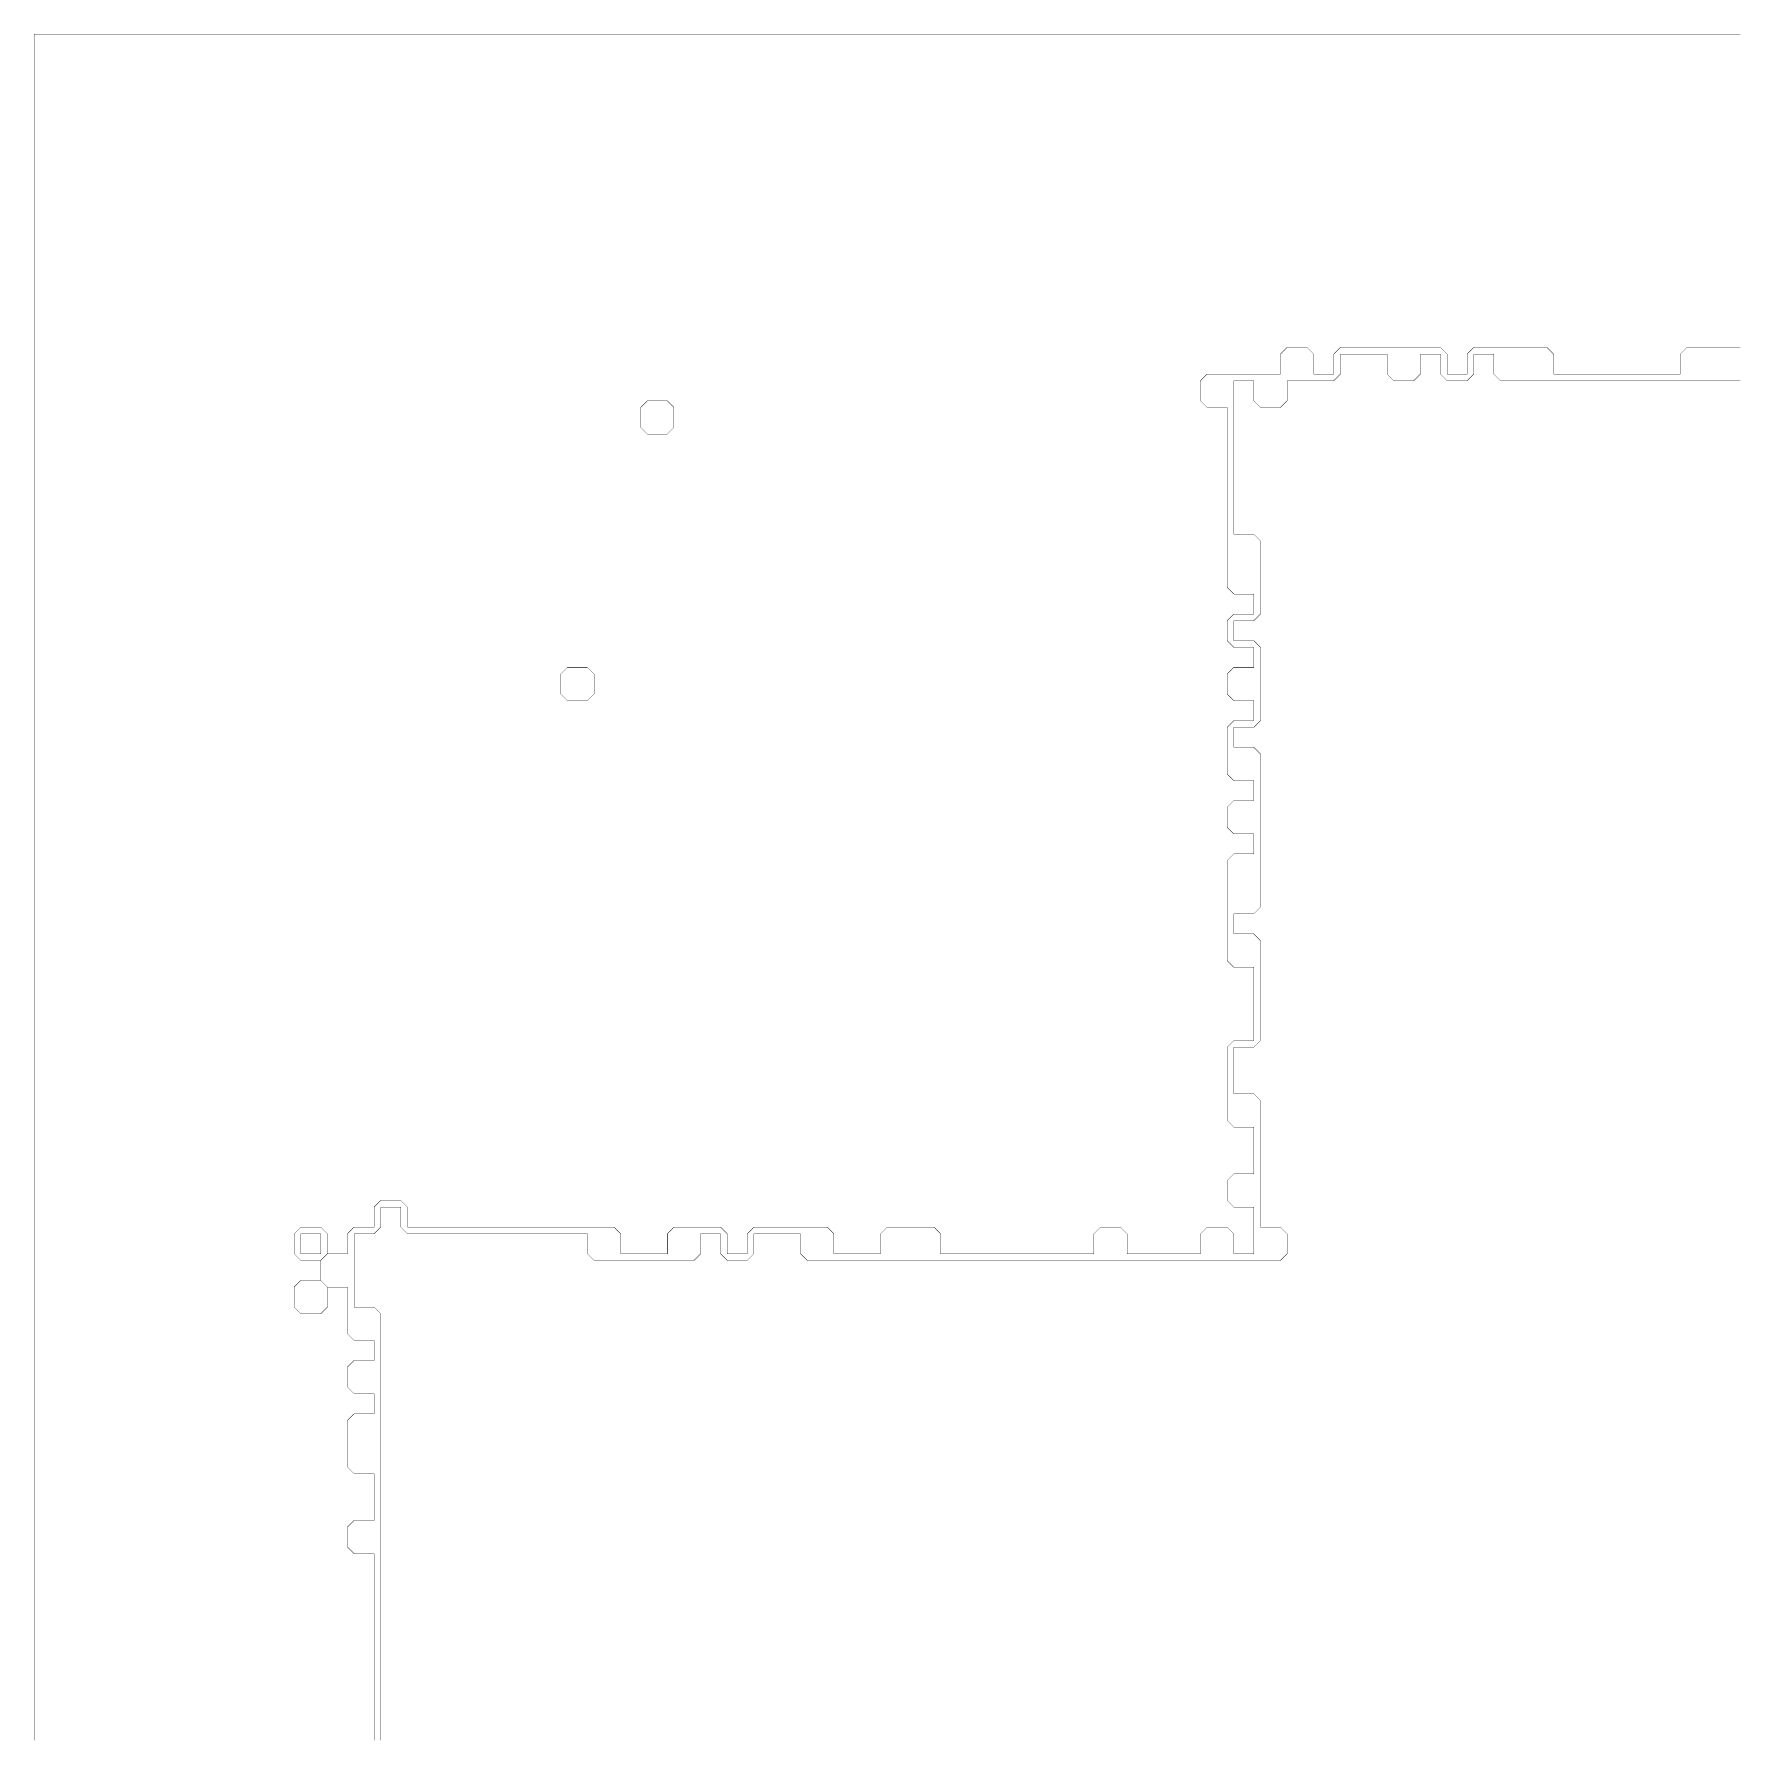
# Model space of a CAD drawing. Header units: metres. Extents: x 0 to 4990, y -4990 to 0.
# Drawn here: x 0 to 2495, y -2495 to 0 of the extents above; entities that cross this region are included whole.
import ezdxf

# ---------------------------------------------------------------- set-up
doc = ezdxf.new("R2010")
doc.units = ezdxf.units.M
doc.layers.add('conductor', color=1, linetype='Continuous')
doc.layers.add('substrate', color=5, linetype='Continuous')

msp = doc.modelspace()

# ---------------------------------------------------------------- linework, layer by layer
at = {"layer": 'conductor', "const_width": 0.5}
msp.add_lwpolyline([(2500, -507.8125), (2490.234375, -507.8125), (2480.46875, -507.8125), (2470.703125, -507.8125), (2460.9375, -507.8125), (2451.171875, -507.8125), (2441.40625, -507.8125), (2431.640625, -507.8125), (2421.875, -507.8125), (2412.109375, -507.8125), (2402.34375, -507.8125), (2392.578125, -507.8125), (2382.8125, -507.8125), (2373.046875, -507.8125), (2363.28125, -507.8125), (2353.515625, -507.8125), (2343.75, -507.8125), (2333.984375, -507.8125), (2324.21875, -507.8125), (2314.453125, -507.8125), (2304.6875, -507.8125), (2294.921875, -507.8125), (2285.15625, -507.8125), (2275.390625, -507.8125), (2265.625, -507.8125), (2255.859375, -507.8125), (2246.09375, -507.8125), (2236.328125, -507.8125), (2226.5625, -507.8125), (2216.796875, -507.8125), (2207.03125, -507.8125), (2197.265625, -507.8125), (2187.5, -507.8125), (2177.734375, -507.8125), (2167.96875, -507.8125), (2158.203125, -507.8125), (2148.4375, -507.8125), (2138.671875, -498.046875), (2138.671875, -488.28125), (2138.671875, -478.515625), (2138.671875, -468.75), (2128.90625, -468.75), (2119.140625, -468.75), (2109.375, -468.75), (2109.375, -478.515625), (2109.375, -488.28125), (2109.375, -498.046875), (2099.609375, -507.8125), (2089.84375, -507.8125), (2080.078125, -507.8125), (2070.3125, -507.8125), (2060.546875, -498.046875), (2060.546875, -488.28125), (2060.546875, -478.515625), (2060.546875, -468.75), (2050.78125, -468.75), (2041.015625, -468.75), (2031.25, -468.75), (2031.25, -478.515625), (2031.25, -488.28125), (2031.25, -498.046875), (2021.484375, -507.8125), (2011.71875, -507.8125), (2001.953125, -507.8125), (1992.1875, -507.8125), (1982.421875, -498.046875), (1982.421875, -488.28125), (1982.421875, -478.515625), (1982.421875, -468.75), (1972.65625, -468.75), (1962.890625, -468.75), (1953.125, -468.75), (1943.359375, -468.75), (1933.59375, -468.75), (1923.828125, -468.75), (1914.0625, -468.75), (1914.0625, -478.515625), (1914.0625, -488.28125), (1914.0625, -498.046875), (1904.296875, -507.8125), (1894.53125, -507.8125), (1884.765625, -507.8125), (1875, -507.8125), (1865.234375, -507.8125), (1855.46875, -507.8125), (1845.703125, -507.8125), (1835.9375, -507.8125), (1835.9375, -517.578125), (1835.9375, -527.34375), (1835.9375, -537.109375), (1826.171875, -546.875), (1816.40625, -546.875), (1806.640625, -546.875), (1796.875, -546.875), (1787.109375, -537.109375), (1787.109375, -527.34375), (1787.109375, -517.578125), (1787.109375, -507.8125), (1777.34375, -507.8125), (1767.578125, -507.8125), (1757.8125, -507.8125), (1757.8125, -517.578125), (1757.8125, -527.34375), (1757.8125, -537.109375), (1757.8125, -546.875), (1757.8125, -556.640625), (1757.8125, -566.40625), (1757.8125, -576.171875), (1757.8125, -585.9375), (1757.8125, -595.703125), (1757.8125, -605.46875), (1757.8125, -615.234375), (1757.8125, -625), (1757.8125, -634.765625), (1757.8125, -644.53125), (1757.8125, -654.296875), (1757.8125, -664.0625), (1757.8125, -673.828125), (1757.8125, -683.59375), (1757.8125, -693.359375), (1757.8125, -703.125), (1757.8125, -712.890625), (1757.8125, -722.65625), (1757.8125, -732.421875), (1767.578125, -732.421875), (1777.34375, -732.421875), (1787.109375, -732.421875), (1796.875, -742.1875), (1796.875, -751.953125), (1796.875, -761.71875), (1796.875, -771.484375), (1796.875, -781.25), (1796.875, -791.015625), (1796.875, -800.78125), (1796.875, -810.546875), (1796.875, -820.3125), (1796.875, -830.078125), (1796.875, -839.84375), (1796.875, -849.609375), (1787.109375, -859.375), (1777.34375, -859.375), (1767.578125, -859.375), (1757.8125, -859.375), (1757.8125, -869.140625), (1757.8125, -878.90625), (1757.8125, -888.671875), (1767.578125, -888.671875), (1777.34375, -888.671875), (1787.109375, -888.671875), (1796.875, -898.4375), (1796.875, -908.203125), (1796.875, -917.96875), (1796.875, -927.734375), (1796.875, -937.5), (1796.875, -947.265625), (1796.875, -957.03125), (1796.875, -966.796875), (1796.875, -976.5625), (1796.875, -986.328125), (1796.875, -996.09375), (1796.875, -1005.859375), (1787.109375, -1015.625), (1777.34375, -1015.625), (1767.578125, -1015.625), (1757.8125, -1015.625), (1757.8125, -1025.390625), (1757.8125, -1035.15625), (1757.8125, -1044.921875), (1767.578125, -1044.921875), (1777.34375, -1044.921875), (1787.109375, -1044.921875), (1796.875, -1054.6875), (1796.875, -1064.453125), (1796.875, -1074.21875), (1796.875, -1083.984375), (1796.875, -1093.75), (1796.875, -1103.515625), (1796.875, -1113.28125), (1796.875, -1123.046875), (1796.875, -1132.8125), (1796.875, -1142.578125), (1796.875, -1152.34375), (1796.875, -1162.109375), (1796.875, -1171.875), (1796.875, -1181.640625), (1796.875, -1191.40625), (1796.875, -1201.171875), (1796.875, -1210.9375), (1796.875, -1220.703125), (1796.875, -1230.46875), (1796.875, -1240.234375), (1796.875, -1250), (1796.875, -1259.765625), (1796.875, -1269.53125), (1796.875, -1279.296875), (1787.109375, -1289.0625), (1777.34375, -1289.0625), (1767.578125, -1289.0625), (1757.8125, -1289.0625), (1757.8125, -1298.828125), (1757.8125, -1308.59375), (1757.8125, -1318.359375), (1767.578125, -1318.359375), (1777.34375, -1318.359375), (1787.109375, -1318.359375), (1796.875, -1328.125), (1796.875, -1337.890625), (1796.875, -1347.65625), (1796.875, -1357.421875), (1796.875, -1367.1875), (1796.875, -1376.953125), (1796.875, -1386.71875), (1796.875, -1396.484375), (1796.875, -1406.25), (1796.875, -1416.015625), (1796.875, -1425.78125), (1796.875, -1435.546875), (1796.875, -1445.3125), (1796.875, -1455.078125), (1796.875, -1464.84375), (1796.875, -1474.609375), (1787.109375, -1484.375), (1777.34375, -1484.375), (1767.578125, -1484.375), (1757.8125, -1484.375), (1757.8125, -1494.140625), (1757.8125, -1503.90625), (1757.8125, -1513.671875), (1757.8125, -1523.4375), (1757.8125, -1533.203125), (1757.8125, -1542.96875), (1757.8125, -1552.734375), (1767.578125, -1552.734375), (1777.34375, -1552.734375), (1787.109375, -1552.734375), (1796.875, -1562.5), (1796.875, -1572.265625), (1796.875, -1582.03125), (1796.875, -1591.796875), (1796.875, -1601.5625), (1796.875, -1611.328125), (1796.875, -1621.09375), (1796.875, -1630.859375), (1796.875, -1640.625), (1796.875, -1650.390625), (1796.875, -1660.15625), (1796.875, -1669.921875), (1796.875, -1679.6875), (1796.875, -1689.453125), (1796.875, -1699.21875), (1796.875, -1708.984375), (1796.875, -1718.75), (1796.875, -1728.515625), (1796.875, -1738.28125), (1796.875, -1748.046875), (1806.640625, -1748.046875), (1816.40625, -1748.046875), (1826.171875, -1748.046875), (1835.9375, -1757.8125), (1835.9375, -1767.578125), (1835.9375, -1777.34375), (1835.9375, -1787.109375), (1826.171875, -1796.875), (1816.40625, -1796.875), (1806.640625, -1796.875), (1796.875, -1796.875), (1787.109375, -1796.875), (1777.34375, -1796.875), (1767.578125, -1796.875), (1757.8125, -1796.875), (1748.046875, -1796.875), (1738.28125, -1796.875), (1728.515625, -1796.875), (1718.75, -1796.875), (1708.984375, -1796.875), (1699.21875, -1796.875), (1689.453125, -1796.875), (1679.6875, -1796.875), (1669.921875, -1796.875), (1660.15625, -1796.875), (1650.390625, -1796.875), (1640.625, -1796.875), (1630.859375, -1796.875), (1621.09375, -1796.875), (1611.328125, -1796.875), (1601.5625, -1796.875), (1591.796875, -1796.875), (1582.03125, -1796.875), (1572.265625, -1796.875), (1562.5, -1796.875), (1552.734375, -1796.875), (1542.96875, -1796.875), (1533.203125, -1796.875), (1523.4375, -1796.875), (1513.671875, -1796.875), (1503.90625, -1796.875), (1494.140625, -1796.875), (1484.375, -1796.875), (1474.609375, -1796.875), (1464.84375, -1796.875), (1455.078125, -1796.875), (1445.3125, -1796.875), (1435.546875, -1796.875), (1425.78125, -1796.875), (1416.015625, -1796.875), (1406.25, -1796.875), (1396.484375, -1796.875), (1386.71875, -1796.875), (1376.953125, -1796.875), (1367.1875, -1796.875), (1357.421875, -1796.875), (1347.65625, -1796.875), (1337.890625, -1796.875), (1328.125, -1796.875), (1318.359375, -1796.875), (1308.59375, -1796.875), (1298.828125, -1796.875), (1289.0625, -1796.875), (1279.296875, -1796.875), (1269.53125, -1796.875), (1259.765625, -1796.875), (1250, -1796.875), (1240.234375, -1796.875), (1230.46875, -1796.875), (1220.703125, -1796.875), (1210.9375, -1796.875), (1201.171875, -1796.875), (1191.40625, -1796.875), (1181.640625, -1796.875), (1171.875, -1796.875), (1162.109375, -1796.875), (1152.34375, -1796.875), (1142.578125, -1796.875), (1132.8125, -1796.875), (1123.046875, -1787.109375), (1123.046875, -1777.34375), (1123.046875, -1767.578125), (1123.046875, -1757.8125), (1113.28125, -1757.8125), (1103.515625, -1757.8125), (1093.75, -1757.8125), (1083.984375, -1757.8125), (1074.21875, -1757.8125), (1064.453125, -1757.8125), (1054.6875, -1757.8125), (1054.6875, -1767.578125), (1054.6875, -1777.34375), (1054.6875, -1787.109375), (1044.921875, -1796.875), (1035.15625, -1796.875), (1025.390625, -1796.875), (1015.625, -1796.875), (1005.859375, -1787.109375), (1005.859375, -1777.34375), (1005.859375, -1767.578125), (1005.859375, -1757.8125), (996.09375, -1757.8125), (986.328125, -1757.8125), (976.5625, -1757.8125), (976.5625, -1767.578125), (976.5625, -1777.34375), (976.5625, -1787.109375), (966.796875, -1796.875), (957.03125, -1796.875), (947.265625, -1796.875), (937.5, -1796.875), (927.734375, -1796.875), (917.96875, -1796.875), (908.203125, -1796.875), (898.4375, -1796.875), (888.671875, -1796.875), (878.90625, -1796.875), (869.140625, -1796.875), (859.375, -1796.875), (849.609375, -1796.875), (839.84375, -1796.875), (830.078125, -1796.875), (820.3125, -1796.875), (810.546875, -1787.109375), (810.546875, -1777.34375), (810.546875, -1767.578125), (810.546875, -1757.8125), (800.78125, -1757.8125), (791.015625, -1757.8125), (781.25, -1757.8125), (771.484375, -1757.8125), (761.71875, -1757.8125), (751.953125, -1757.8125), (742.1875, -1757.8125), (732.421875, -1757.8125), (722.65625, -1757.8125), (712.890625, -1757.8125), (703.125, -1757.8125), (693.359375, -1757.8125), (683.59375, -1757.8125), (673.828125, -1757.8125), (664.0625, -1757.8125), (654.296875, -1757.8125), (644.53125, -1757.8125), (634.765625, -1757.8125), (625, -1757.8125), (615.234375, -1757.8125), (605.46875, -1757.8125), (595.703125, -1757.8125), (585.9375, -1757.8125), (576.171875, -1757.8125), (566.40625, -1757.8125), (556.640625, -1757.8125), (546.875, -1757.8125), (537.109375, -1748.046875), (537.109375, -1738.28125), (537.109375, -1728.515625), (537.109375, -1718.75), (527.34375, -1718.75), (517.578125, -1718.75), (507.8125, -1718.75), (507.8125, -1728.515625), (507.8125, -1738.28125), (507.8125, -1748.046875), (498.046875, -1757.8125), (488.28125, -1757.8125), (478.515625, -1757.8125), (468.75, -1757.8125), (468.75, -1767.578125), (468.75, -1777.34375), (468.75, -1787.109375), (468.75, -1796.875), (468.75, -1806.640625), (468.75, -1816.40625), (468.75, -1826.171875), (468.75, -1835.9375), (468.75, -1845.703125), (468.75, -1855.46875), (468.75, -1865.234375), (478.515625, -1865.234375), (488.28125, -1865.234375), (498.046875, -1865.234375), (507.8125, -1875), (507.8125, -1884.765625), (507.8125, -1894.53125), (507.8125, -1904.296875), (507.8125, -1914.0625), (507.8125, -1923.828125), (507.8125, -1933.59375), (507.8125, -1943.359375), (507.8125, -1953.125), (507.8125, -1962.890625), (507.8125, -1972.65625), (507.8125, -1982.421875), (507.8125, -1992.1875), (507.8125, -2001.953125), (507.8125, -2011.71875), (507.8125, -2021.484375), (507.8125, -2031.25), (507.8125, -2041.015625), (507.8125, -2050.78125), (507.8125, -2060.546875), (507.8125, -2070.3125), (507.8125, -2080.078125), (507.8125, -2089.84375), (507.8125, -2099.609375), (507.8125, -2109.375), (507.8125, -2119.140625), (507.8125, -2128.90625), (507.8125, -2138.671875), (507.8125, -2148.4375), (507.8125, -2158.203125), (507.8125, -2167.96875), (507.8125, -2177.734375), (507.8125, -2187.5), (507.8125, -2197.265625), (507.8125, -2207.03125), (507.8125, -2216.796875), (507.8125, -2226.5625), (507.8125, -2236.328125), (507.8125, -2246.09375), (507.8125, -2255.859375), (507.8125, -2265.625), (507.8125, -2275.390625), (507.8125, -2285.15625), (507.8125, -2294.921875), (507.8125, -2304.6875), (507.8125, -2314.453125), (507.8125, -2324.21875), (507.8125, -2333.984375), (507.8125, -2343.75), (507.8125, -2353.515625), (507.8125, -2363.28125), (507.8125, -2373.046875), (507.8125, -2382.8125), (507.8125, -2392.578125), (507.8125, -2402.34375), (507.8125, -2412.109375), (507.8125, -2421.875), (507.8125, -2431.640625), (507.8125, -2441.40625), (507.8125, -2451.171875), (507.8125, -2460.9375), (507.8125, -2470.703125), (507.8125, -2480.46875), (507.8125, -2490.234375), (507.8125, -2500)], dxfattribs=at)
msp.add_lwpolyline([(390.625, -1757.8125), (390.625, -1767.578125), (390.625, -1777.34375), (390.625, -1787.109375), (400.390625, -1787.109375), (410.15625, -1787.109375), (419.921875, -1787.109375), (419.921875, -1777.34375), (419.921875, -1767.578125), (419.921875, -1757.8125), (410.15625, -1757.8125), (400.390625, -1757.8125)], close=True, dxfattribs=at)
at = {"layer": 'substrate', "const_width": 0.5}
for points in [[(2500, 0), (2490.234375, 0), (2480.46875, 0), (2470.703125, 0), (2460.9375, 0), (2451.171875, 0), (2441.40625, 0), (2431.640625, 0), (2421.875, 0), (2412.109375, 0), (2402.34375, 0), (2392.578125, 0), (2382.8125, 0), (2373.046875, 0), (2363.28125, 0), (2353.515625, 0), (2343.75, 0), (2333.984375, 0), (2324.21875, 0), (2314.453125, 0), (2304.6875, 0), (2294.921875, 0), (2285.15625, 0), (2275.390625, 0), (2265.625, 0), (2255.859375, 0), (2246.09375, 0), (2236.328125, 0), (2226.5625, 0), (2216.796875, 0), (2207.03125, 0), (2197.265625, 0), (2187.5, 0), (2177.734375, 0), (2167.96875, 0), (2158.203125, 0), (2148.4375, 0), (2138.671875, 0), (2128.90625, 0), (2119.140625, 0), (2109.375, 0), (2099.609375, 0), (2089.84375, 0), (2080.078125, 0), (2070.3125, 0), (2060.546875, 0), (2050.78125, 0), (2041.015625, 0), (2031.25, 0), (2021.484375, 0), (2011.71875, 0), (2001.953125, 0), (1992.1875, 0), (1982.421875, 0), (1972.65625, 0), (1962.890625, 0), (1953.125, 0), (1943.359375, 0), (1933.59375, 0), (1923.828125, 0), (1914.0625, 0), (1904.296875, 0), (1894.53125, 0), (1884.765625, 0), (1875, 0), (1865.234375, 0), (1855.46875, 0), (1845.703125, 0), (1835.9375, 0), (1826.171875, 0), (1816.40625, 0), (1806.640625, 0), (1796.875, 0), (1787.109375, 0), (1777.34375, 0), (1767.578125, 0), (1757.8125, 0), (1748.046875, 0), (1738.28125, 0), (1728.515625, 0), (1718.75, 0), (1708.984375, 0), (1699.21875, 0), (1689.453125, 0), (1679.6875, 0), (1669.921875, 0), (1660.15625, 0), (1650.390625, 0), (1640.625, 0), (1630.859375, 0), (1621.09375, 0), (1611.328125, 0), (1601.5625, 0), (1591.796875, 0), (1582.03125, 0), (1572.265625, 0), (1562.5, 0), (1552.734375, 0), (1542.96875, 0), (1533.203125, 0), (1523.4375, 0), (1513.671875, 0), (1503.90625, 0), (1494.140625, 0), (1484.375, 0), (1474.609375, 0), (1464.84375, 0), (1455.078125, 0), (1445.3125, 0), (1435.546875, 0), (1425.78125, 0), (1416.015625, 0), (1406.25, 0), (1396.484375, 0), (1386.71875, 0), (1376.953125, 0), (1367.1875, 0), (1357.421875, 0), (1347.65625, 0), (1337.890625, 0), (1328.125, 0), (1318.359375, 0), (1308.59375, 0), (1298.828125, 0), (1289.0625, 0), (1279.296875, 0), (1269.53125, 0), (1259.765625, 0), (1250, 0), (1240.234375, 0), (1230.46875, 0), (1220.703125, 0), (1210.9375, 0), (1201.171875, 0), (1191.40625, 0), (1181.640625, 0), (1171.875, 0), (1162.109375, 0), (1152.34375, 0), (1142.578125, 0), (1132.8125, 0), (1123.046875, 0), (1113.28125, 0), (1103.515625, 0), (1093.75, 0), (1083.984375, 0), (1074.21875, 0), (1064.453125, 0), (1054.6875, 0), (1044.921875, 0), (1035.15625, 0), (1025.390625, 0), (1015.625, 0), (1005.859375, 0), (996.09375, 0), (986.328125, 0), (976.5625, 0), (966.796875, 0), (957.03125, 0), (947.265625, 0), (937.5, 0), (927.734375, 0), (917.96875, 0), (908.203125, 0), (898.4375, 0), (888.671875, 0), (878.90625, 0), (869.140625, 0), (859.375, 0), (849.609375, 0), (839.84375, 0), (830.078125, 0), (820.3125, 0), (810.546875, 0), (800.78125, 0), (791.015625, 0), (781.25, 0), (771.484375, 0), (761.71875, 0), (751.953125, 0), (742.1875, 0), (732.421875, 0), (722.65625, 0), (712.890625, 0), (703.125, 0), (693.359375, 0), (683.59375, 0), (673.828125, 0), (664.0625, 0), (654.296875, 0), (644.53125, 0), (634.765625, 0), (625, 0), (615.234375, 0), (605.46875, 0), (595.703125, 0), (585.9375, 0), (576.171875, 0), (566.40625, 0), (556.640625, 0), (546.875, 0), (537.109375, 0), (527.34375, 0), (517.578125, 0), (507.8125, 0), (498.046875, 0), (488.28125, 0), (478.515625, 0), (468.75, 0), (458.984375, 0), (449.21875, 0), (439.453125, 0), (429.6875, 0), (419.921875, 0), (410.15625, 0), (400.390625, 0), (390.625, 0), (380.859375, 0), (371.09375, 0), (361.328125, 0), (351.5625, 0), (341.796875, 0), (332.03125, 0), (322.265625, 0), (312.5, 0), (302.734375, 0), (292.96875, 0), (283.203125, 0), (273.4375, 0), (263.671875, 0), (253.90625, 0), (244.140625, 0), (234.375, 0), (224.609375, 0), (214.84375, 0), (205.078125, 0), (195.3125, 0), (185.546875, 0), (175.78125, 0), (166.015625, 0), (156.25, 0), (146.484375, 0), (136.71875, 0), (126.953125, 0), (117.1875, 0), (107.421875, 0), (97.65625, 0), (87.890625, 0), (78.125, 0), (68.359375, 0), (58.59375, 0), (48.828125, 0), (39.0625, 0), (29.296875, 0), (19.53125, 0), (9.765625, 0), (0, 0), (0, -9.765625), (0, -19.53125), (0, -29.296875), (0, -39.0625), (0, -48.828125), (0, -58.59375), (0, -68.359375), (0, -78.125), (0, -87.890625), (0, -97.65625), (0, -107.421875), (0, -117.1875), (0, -126.953125), (0, -136.71875), (0, -146.484375), (0, -156.25), (0, -166.015625), (0, -175.78125), (0, -185.546875), (0, -195.3125), (0, -205.078125), (0, -214.84375), (0, -224.609375), (0, -234.375), (0, -244.140625), (0, -253.90625), (0, -263.671875), (0, -273.4375), (0, -283.203125), (0, -292.96875), (0, -302.734375), (0, -312.5), (0, -322.265625), (0, -332.03125), (0, -341.796875), (0, -351.5625), (0, -361.328125), (0, -371.09375), (0, -380.859375), (0, -390.625), (0, -400.390625), (0, -410.15625), (0, -419.921875), (0, -429.6875), (0, -439.453125), (0, -449.21875), (0, -458.984375), (0, -468.75), (0, -478.515625), (0, -488.28125), (0, -498.046875), (0, -507.8125), (0, -517.578125), (0, -527.34375), (0, -537.109375), (0, -546.875), (0, -556.640625), (0, -566.40625), (0, -576.171875), (0, -585.9375), (0, -595.703125), (0, -605.46875), (0, -615.234375), (0, -625), (0, -634.765625), (0, -644.53125), (0, -654.296875), (0, -664.0625), (0, -673.828125), (0, -683.59375), (0, -693.359375), (0, -703.125), (0, -712.890625), (0, -722.65625), (0, -732.421875), (0, -742.1875), (0, -751.953125), (0, -761.71875), (0, -771.484375), (0, -781.25), (0, -791.015625), (0, -800.78125), (0, -810.546875), (0, -820.3125), (0, -830.078125), (0, -839.84375), (0, -849.609375), (0, -859.375), (0, -869.140625), (0, -878.90625), (0, -888.671875), (0, -898.4375), (0, -908.203125), (0, -917.96875), (0, -927.734375), (0, -937.5), (0, -947.265625), (0, -957.03125), (0, -966.796875), (0, -976.5625), (0, -986.328125), (0, -996.09375), (0, -1005.859375), (0, -1015.625), (0, -1025.390625), (0, -1035.15625), (0, -1044.921875), (0, -1054.6875), (0, -1064.453125), (0, -1074.21875), (0, -1083.984375), (0, -1093.75), (0, -1103.515625), (0, -1113.28125), (0, -1123.046875), (0, -1132.8125), (0, -1142.578125), (0, -1152.34375), (0, -1162.109375), (0, -1171.875), (0, -1181.640625), (0, -1191.40625), (0, -1201.171875), (0, -1210.9375), (0, -1220.703125), (0, -1230.46875), (0, -1240.234375), (0, -1250), (0, -1259.765625), (0, -1269.53125), (0, -1279.296875), (0, -1289.0625), (0, -1298.828125), (0, -1308.59375), (0, -1318.359375), (0, -1328.125), (0, -1337.890625), (0, -1347.65625), (0, -1357.421875), (0, -1367.1875), (0, -1376.953125), (0, -1386.71875), (0, -1396.484375), (0, -1406.25), (0, -1416.015625), (0, -1425.78125), (0, -1435.546875), (0, -1445.3125), (0, -1455.078125), (0, -1464.84375), (0, -1474.609375), (0, -1484.375), (0, -1494.140625), (0, -1503.90625), (0, -1513.671875), (0, -1523.4375), (0, -1533.203125), (0, -1542.96875), (0, -1552.734375), (0, -1562.5), (0, -1572.265625), (0, -1582.03125), (0, -1591.796875), (0, -1601.5625), (0, -1611.328125), (0, -1621.09375), (0, -1630.859375), (0, -1640.625), (0, -1650.390625), (0, -1660.15625), (0, -1669.921875), (0, -1679.6875), (0, -1689.453125), (0, -1699.21875), (0, -1708.984375), (0, -1718.75), (0, -1728.515625), (0, -1738.28125), (0, -1748.046875), (0, -1757.8125), (0, -1767.578125), (0, -1777.34375), (0, -1787.109375), (0, -1796.875), (0, -1806.640625), (0, -1816.40625), (0, -1826.171875), (0, -1835.9375), (0, -1845.703125), (0, -1855.46875), (0, -1865.234375), (0, -1875), (0, -1884.765625), (0, -1894.53125), (0, -1904.296875), (0, -1914.0625), (0, -1923.828125), (0, -1933.59375), (0, -1943.359375), (0, -1953.125), (0, -1962.890625), (0, -1972.65625), (0, -1982.421875), (0, -1992.1875), (0, -2001.953125), (0, -2011.71875), (0, -2021.484375), (0, -2031.25), (0, -2041.015625), (0, -2050.78125), (0, -2060.546875), (0, -2070.3125), (0, -2080.078125), (0, -2089.84375), (0, -2099.609375), (0, -2109.375), (0, -2119.140625), (0, -2128.90625), (0, -2138.671875), (0, -2148.4375), (0, -2158.203125), (0, -2167.96875), (0, -2177.734375), (0, -2187.5), (0, -2197.265625), (0, -2207.03125), (0, -2216.796875), (0, -2226.5625), (0, -2236.328125), (0, -2246.09375), (0, -2255.859375), (0, -2265.625), (0, -2275.390625), (0, -2285.15625), (0, -2294.921875), (0, -2304.6875), (0, -2314.453125), (0, -2324.21875), (0, -2333.984375), (0, -2343.75), (0, -2353.515625), (0, -2363.28125), (0, -2373.046875), (0, -2382.8125), (0, -2392.578125), (0, -2402.34375), (0, -2412.109375), (0, -2421.875), (0, -2431.640625), (0, -2441.40625), (0, -2451.171875), (0, -2460.9375), (0, -2470.703125), (0, -2480.46875), (0, -2490.234375), (0, -2500)], [(498.046875, -2500), (498.046875, -2490.234375), (498.046875, -2480.46875), (498.046875, -2470.703125), (498.046875, -2460.9375), (498.046875, -2451.171875), (498.046875, -2441.40625), (498.046875, -2431.640625), (498.046875, -2421.875), (498.046875, -2412.109375), (498.046875, -2402.34375), (498.046875, -2392.578125), (498.046875, -2382.8125), (498.046875, -2373.046875), (498.046875, -2363.28125), (498.046875, -2353.515625), (498.046875, -2343.75), (498.046875, -2333.984375), (498.046875, -2324.21875), (498.046875, -2314.453125), (498.046875, -2304.6875), (498.046875, -2294.921875), (498.046875, -2285.15625), (498.046875, -2275.390625), (498.046875, -2265.625), (498.046875, -2255.859375), (498.046875, -2246.09375), (498.046875, -2236.328125), (498.046875, -2226.5625), (488.28125, -2226.5625), (478.515625, -2226.5625), (468.75, -2226.5625), (458.984375, -2216.796875), (458.984375, -2207.03125), (458.984375, -2197.265625), (458.984375, -2187.5), (468.75, -2177.734375), (478.515625, -2177.734375), (488.28125, -2177.734375), (498.046875, -2177.734375), (498.046875, -2167.96875), (498.046875, -2158.203125), (498.046875, -2148.4375), (498.046875, -2138.671875), (498.046875, -2128.90625), (498.046875, -2119.140625), (498.046875, -2109.375), (488.28125, -2109.375), (478.515625, -2109.375), (468.75, -2109.375), (458.984375, -2099.609375), (458.984375, -2089.84375), (458.984375, -2080.078125), (458.984375, -2070.3125), (458.984375, -2060.546875), (458.984375, -2050.78125), (458.984375, -2041.015625), (458.984375, -2031.25), (468.75, -2021.484375), (478.515625, -2021.484375), (488.28125, -2021.484375), (498.046875, -2021.484375), (498.046875, -2011.71875), (498.046875, -2001.953125), (498.046875, -1992.1875), (488.28125, -1992.1875), (478.515625, -1992.1875), (468.75, -1992.1875), (458.984375, -1982.421875), (458.984375, -1972.65625), (458.984375, -1962.890625), (458.984375, -1953.125), (468.75, -1943.359375), (478.515625, -1943.359375), (488.28125, -1943.359375), (498.046875, -1943.359375), (498.046875, -1933.59375), (498.046875, -1923.828125), (498.046875, -1914.0625), (488.28125, -1914.0625), (478.515625, -1914.0625), (468.75, -1914.0625), (458.984375, -1904.296875), (458.984375, -1894.53125), (458.984375, -1884.765625), (458.984375, -1875), (458.984375, -1865.234375), (458.984375, -1855.46875), (458.984375, -1845.703125), (458.984375, -1835.9375), (449.21875, -1835.9375), (439.453125, -1835.9375), (429.6875, -1835.9375), (419.921875, -1826.171875), (419.921875, -1816.40625), (419.921875, -1806.640625), (419.921875, -1796.875), (429.6875, -1787.109375), (439.453125, -1787.109375), (449.21875, -1787.109375), (458.984375, -1787.109375), (458.984375, -1777.34375), (458.984375, -1767.578125), (458.984375, -1757.8125), (468.75, -1748.046875), (478.515625, -1748.046875), (488.28125, -1748.046875), (498.046875, -1748.046875), (498.046875, -1738.28125), (498.046875, -1728.515625), (498.046875, -1718.75), (507.8125, -1708.984375), (517.578125, -1708.984375), (527.34375, -1708.984375), (537.109375, -1708.984375), (546.875, -1718.75), (546.875, -1728.515625), (546.875, -1738.28125), (546.875, -1748.046875), (556.640625, -1748.046875), (566.40625, -1748.046875), (576.171875, -1748.046875), (585.9375, -1748.046875), (595.703125, -1748.046875), (605.46875, -1748.046875), (615.234375, -1748.046875), (625, -1748.046875), (634.765625, -1748.046875), (644.53125, -1748.046875), (654.296875, -1748.046875), (664.0625, -1748.046875), (673.828125, -1748.046875), (683.59375, -1748.046875), (693.359375, -1748.046875), (703.125, -1748.046875), (712.890625, -1748.046875), (722.65625, -1748.046875), (732.421875, -1748.046875), (742.1875, -1748.046875), (751.953125, -1748.046875), (761.71875, -1748.046875), (771.484375, -1748.046875), (781.25, -1748.046875), (791.015625, -1748.046875), (800.78125, -1748.046875), (810.546875, -1748.046875), (820.3125, -1748.046875), (830.078125, -1748.046875), (839.84375, -1748.046875), (849.609375, -1748.046875), (859.375, -1757.8125), (859.375, -1767.578125), (859.375, -1777.34375), (859.375, -1787.109375), (869.140625, -1787.109375), (878.90625, -1787.109375), (888.671875, -1787.109375), (898.4375, -1787.109375), (908.203125, -1787.109375), (917.96875, -1787.109375), (927.734375, -1787.109375), (927.734375, -1777.34375), (927.734375, -1767.578125), (927.734375, -1757.8125), (937.5, -1748.046875), (947.265625, -1748.046875), (957.03125, -1748.046875), (966.796875, -1748.046875), (976.5625, -1748.046875), (986.328125, -1748.046875), (996.09375, -1748.046875), (1005.859375, -1748.046875), (1015.625, -1757.8125), (1015.625, -1767.578125), (1015.625, -1777.34375), (1015.625, -1787.109375), (1025.390625, -1787.109375), (1035.15625, -1787.109375), (1044.921875, -1787.109375), (1044.921875, -1777.34375), (1044.921875, -1767.578125), (1044.921875, -1757.8125), (1054.6875, -1748.046875), (1064.453125, -1748.046875), (1074.21875, -1748.046875), (1083.984375, -1748.046875), (1093.75, -1748.046875), (1103.515625, -1748.046875), (1113.28125, -1748.046875), (1123.046875, -1748.046875), (1132.8125, -1748.046875), (1142.578125, -1748.046875), (1152.34375, -1748.046875), (1162.109375, -1748.046875), (1171.875, -1757.8125), (1171.875, -1767.578125), (1171.875, -1777.34375), (1171.875, -1787.109375), (1181.640625, -1787.109375), (1191.40625, -1787.109375), (1201.171875, -1787.109375), (1210.9375, -1787.109375), (1220.703125, -1787.109375), (1230.46875, -1787.109375), (1240.234375, -1787.109375), (1240.234375, -1777.34375), (1240.234375, -1767.578125), (1240.234375, -1757.8125), (1250, -1748.046875), (1259.765625, -1748.046875), (1269.53125, -1748.046875), (1279.296875, -1748.046875), (1289.0625, -1748.046875), (1298.828125, -1748.046875), (1308.59375, -1748.046875), (1318.359375, -1748.046875), (1328.125, -1757.8125), (1328.125, -1767.578125), (1328.125, -1777.34375), (1328.125, -1787.109375), (1337.890625, -1787.109375), (1347.65625, -1787.109375), (1357.421875, -1787.109375), (1367.1875, -1787.109375), (1376.953125, -1787.109375), (1386.71875, -1787.109375), (1396.484375, -1787.109375), (1406.25, -1787.109375), (1416.015625, -1787.109375), (1425.78125, -1787.109375), (1435.546875, -1787.109375), (1445.3125, -1787.109375), (1455.078125, -1787.109375), (1464.84375, -1787.109375), (1474.609375, -1787.109375), (1484.375, -1787.109375), (1494.140625, -1787.109375), (1503.90625, -1787.109375), (1513.671875, -1787.109375), (1523.4375, -1787.109375), (1533.203125, -1787.109375), (1542.96875, -1787.109375), (1552.734375, -1787.109375), (1552.734375, -1777.34375), (1552.734375, -1767.578125), (1552.734375, -1757.8125), (1562.5, -1748.046875), (1572.265625, -1748.046875), (1582.03125, -1748.046875), (1591.796875, -1748.046875), (1601.5625, -1757.8125), (1601.5625, -1767.578125), (1601.5625, -1777.34375), (1601.5625, -1787.109375), (1611.328125, -1787.109375), (1621.09375, -1787.109375), (1630.859375, -1787.109375), (1640.625, -1787.109375), (1650.390625, -1787.109375), (1660.15625, -1787.109375), (1669.921875, -1787.109375), (1679.6875, -1787.109375), (1689.453125, -1787.109375), (1699.21875, -1787.109375), (1708.984375, -1787.109375), (1708.984375, -1777.34375), (1708.984375, -1767.578125), (1708.984375, -1757.8125), (1718.75, -1748.046875), (1728.515625, -1748.046875), (1738.28125, -1748.046875), (1748.046875, -1748.046875), (1757.8125, -1757.8125), (1757.8125, -1767.578125), (1757.8125, -1777.34375), (1757.8125, -1787.109375), (1767.578125, -1787.109375), (1777.34375, -1787.109375), (1787.109375, -1787.109375), (1787.109375, -1777.34375), (1787.109375, -1767.578125), (1787.109375, -1757.8125), (1787.109375, -1748.046875), (1787.109375, -1738.28125), (1787.109375, -1728.515625), (1787.109375, -1718.75), (1777.34375, -1718.75), (1767.578125, -1718.75), (1757.8125, -1718.75), (1748.046875, -1708.984375), (1748.046875, -1699.21875), (1748.046875, -1689.453125), (1748.046875, -1679.6875), (1757.8125, -1669.921875), (1767.578125, -1669.921875), (1777.34375, -1669.921875), (1787.109375, -1669.921875), (1787.109375, -1660.15625), (1787.109375, -1650.390625), (1787.109375, -1640.625), (1787.109375, -1630.859375), (1787.109375, -1621.09375), (1787.109375, -1611.328125), (1787.109375, -1601.5625), (1777.34375, -1601.5625), (1767.578125, -1601.5625), (1757.8125, -1601.5625), (1748.046875, -1591.796875), (1748.046875, -1582.03125), (1748.046875, -1572.265625), (1748.046875, -1562.5), (1748.046875, -1552.734375), (1748.046875, -1542.96875), (1748.046875, -1533.203125), (1748.046875, -1523.4375), (1748.046875, -1513.671875), (1748.046875, -1503.90625), (1748.046875, -1494.140625), (1748.046875, -1484.375), (1757.8125, -1474.609375), (1767.578125, -1474.609375), (1777.34375, -1474.609375), (1787.109375, -1474.609375), (1787.109375, -1464.84375), (1787.109375, -1455.078125), (1787.109375, -1445.3125), (1787.109375, -1435.546875), (1787.109375, -1425.78125), (1787.109375, -1416.015625), (1787.109375, -1406.25), (1787.109375, -1396.484375), (1787.109375, -1386.71875), (1787.109375, -1376.953125), (1787.109375, -1367.1875), (1777.34375, -1367.1875), (1767.578125, -1367.1875), (1757.8125, -1367.1875), (1748.046875, -1357.421875), (1748.046875, -1347.65625), (1748.046875, -1337.890625), (1748.046875, -1328.125), (1748.046875, -1318.359375), (1748.046875, -1308.59375), (1748.046875, -1298.828125), (1748.046875, -1289.0625), (1748.046875, -1279.296875), (1748.046875, -1269.53125), (1748.046875, -1259.765625), (1748.046875, -1250), (1748.046875, -1240.234375), (1748.046875, -1230.46875), (1748.046875, -1220.703125), (1748.046875, -1210.9375), (1757.8125, -1201.171875), (1767.578125, -1201.171875), (1777.34375, -1201.171875), (1787.109375, -1201.171875), (1787.109375, -1191.40625), (1787.109375, -1181.640625), (1787.109375, -1171.875), (1777.34375, -1171.875), (1767.578125, -1171.875), (1757.8125, -1171.875), (1748.046875, -1162.109375), (1748.046875, -1152.34375), (1748.046875, -1142.578125), (1748.046875, -1132.8125), (1757.8125, -1123.046875), (1767.578125, -1123.046875), (1777.34375, -1123.046875), (1787.109375, -1123.046875), (1787.109375, -1113.28125), (1787.109375, -1103.515625), (1787.109375, -1093.75), (1777.34375, -1093.75), (1767.578125, -1093.75), (1757.8125, -1093.75), (1748.046875, -1083.984375), (1748.046875, -1074.21875), (1748.046875, -1064.453125), (1748.046875, -1054.6875), (1748.046875, -1044.921875), (1748.046875, -1035.15625), (1748.046875, -1025.390625), (1748.046875, -1015.625), (1757.8125, -1005.859375), (1767.578125, -1005.859375), (1777.34375, -1005.859375), (1787.109375, -1005.859375), (1787.109375, -996.09375), (1787.109375, -986.328125), (1787.109375, -976.5625), (1777.34375, -976.5625), (1767.578125, -976.5625), (1757.8125, -976.5625), (1748.046875, -966.796875), (1748.046875, -957.03125), (1748.046875, -947.265625), (1748.046875, -937.5), (1757.8125, -927.734375), (1767.578125, -927.734375), (1777.34375, -927.734375), (1787.109375, -927.734375), (1787.109375, -917.96875), (1787.109375, -908.203125), (1787.109375, -898.4375), (1777.34375, -898.4375), (1767.578125, -898.4375), (1757.8125, -898.4375), (1748.046875, -888.671875), (1748.046875, -878.90625), (1748.046875, -869.140625), (1748.046875, -859.375), (1757.8125, -849.609375), (1767.578125, -849.609375), (1777.34375, -849.609375), (1787.109375, -849.609375), (1787.109375, -839.84375), (1787.109375, -830.078125), (1787.109375, -820.3125), (1777.34375, -820.3125), (1767.578125, -820.3125), (1757.8125, -820.3125), (1748.046875, -810.546875), (1748.046875, -800.78125), (1748.046875, -791.015625), (1748.046875, -781.25), (1748.046875, -771.484375), (1748.046875, -761.71875), (1748.046875, -751.953125), (1748.046875, -742.1875), (1748.046875, -732.421875), (1748.046875, -722.65625), (1748.046875, -712.890625), (1748.046875, -703.125), (1748.046875, -693.359375), (1748.046875, -683.59375), (1748.046875, -673.828125), (1748.046875, -664.0625), (1748.046875, -654.296875), (1748.046875, -644.53125), (1748.046875, -634.765625), (1748.046875, -625), (1748.046875, -615.234375), (1748.046875, -605.46875), (1748.046875, -595.703125), (1748.046875, -585.9375), (1748.046875, -576.171875), (1748.046875, -566.40625), (1748.046875, -556.640625), (1748.046875, -546.875), (1738.28125, -546.875), (1728.515625, -546.875), (1718.75, -546.875), (1708.984375, -537.109375), (1708.984375, -527.34375), (1708.984375, -517.578125), (1708.984375, -507.8125), (1718.75, -498.046875), (1728.515625, -498.046875), (1738.28125, -498.046875), (1748.046875, -498.046875), (1757.8125, -498.046875), (1767.578125, -498.046875), (1777.34375, -498.046875), (1787.109375, -498.046875), (1796.875, -498.046875), (1806.640625, -498.046875), (1816.40625, -498.046875), (1826.171875, -498.046875), (1826.171875, -488.28125), (1826.171875, -478.515625), (1826.171875, -468.75), (1835.9375, -458.984375), (1845.703125, -458.984375), (1855.46875, -458.984375), (1865.234375, -458.984375), (1875, -468.75), (1875, -478.515625), (1875, -488.28125), (1875, -498.046875), (1884.765625, -498.046875), (1894.53125, -498.046875), (1904.296875, -498.046875), (1904.296875, -488.28125), (1904.296875, -478.515625), (1904.296875, -468.75), (1914.0625, -458.984375), (1923.828125, -458.984375), (1933.59375, -458.984375), (1943.359375, -458.984375), (1953.125, -458.984375), (1962.890625, -458.984375), (1972.65625, -458.984375), (1982.421875, -458.984375), (1992.1875, -458.984375), (2001.953125, -458.984375), (2011.71875, -458.984375), (2021.484375, -458.984375), (2031.25, -458.984375), (2041.015625, -458.984375), (2050.78125, -458.984375), (2060.546875, -458.984375), (2070.3125, -468.75), (2070.3125, -478.515625), (2070.3125, -488.28125), (2070.3125, -498.046875), (2080.078125, -498.046875), (2089.84375, -498.046875), (2099.609375, -498.046875), (2099.609375, -488.28125), (2099.609375, -478.515625), (2099.609375, -468.75), (2109.375, -458.984375), (2119.140625, -458.984375), (2128.90625, -458.984375), (2138.671875, -458.984375), (2148.4375, -458.984375), (2158.203125, -458.984375), (2167.96875, -458.984375), (2177.734375, -458.984375), (2187.5, -458.984375), (2197.265625, -458.984375), (2207.03125, -458.984375), (2216.796875, -458.984375), (2226.5625, -468.75), (2226.5625, -478.515625), (2226.5625, -488.28125), (2226.5625, -498.046875), (2236.328125, -498.046875), (2246.09375, -498.046875), (2255.859375, -498.046875), (2265.625, -498.046875), (2275.390625, -498.046875), (2285.15625, -498.046875), (2294.921875, -498.046875), (2304.6875, -498.046875), (2314.453125, -498.046875), (2324.21875, -498.046875), (2333.984375, -498.046875), (2343.75, -498.046875), (2353.515625, -498.046875), (2363.28125, -498.046875), (2373.046875, -498.046875), (2382.8125, -498.046875), (2392.578125, -498.046875), (2402.34375, -498.046875), (2412.109375, -498.046875), (2412.109375, -488.28125), (2412.109375, -478.515625), (2412.109375, -468.75), (2421.875, -458.984375), (2431.640625, -458.984375), (2441.40625, -458.984375), (2451.171875, -458.984375), (2460.9375, -458.984375), (2470.703125, -458.984375), (2480.46875, -458.984375), (2490.234375, -458.984375), (2500, -458.984375)]]:
    msp.add_lwpolyline(points, dxfattribs=at)
for points in [[(888.671875, -546.875), (898.4375, -537.109375), (908.203125, -537.109375), (917.96875, -537.109375), (927.734375, -537.109375), (937.5, -546.875), (937.5, -556.640625), (937.5, -566.40625), (937.5, -576.171875), (927.734375, -585.9375), (917.96875, -585.9375), (908.203125, -585.9375), (898.4375, -585.9375), (888.671875, -576.171875), (888.671875, -566.40625), (888.671875, -556.640625)], [(771.484375, -937.5), (781.25, -927.734375), (791.015625, -927.734375), (800.78125, -927.734375), (810.546875, -927.734375), (820.3125, -937.5), (820.3125, -947.265625), (820.3125, -957.03125), (820.3125, -966.796875), (810.546875, -976.5625), (800.78125, -976.5625), (791.015625, -976.5625), (781.25, -976.5625), (771.484375, -966.796875), (771.484375, -957.03125), (771.484375, -947.265625)], [(380.859375, -1757.8125), (390.625, -1748.046875), (400.390625, -1748.046875), (410.15625, -1748.046875), (419.921875, -1748.046875), (429.6875, -1757.8125), (429.6875, -1767.578125), (429.6875, -1777.34375), (429.6875, -1787.109375), (419.921875, -1796.875), (410.15625, -1796.875), (400.390625, -1796.875), (390.625, -1796.875), (380.859375, -1787.109375), (380.859375, -1777.34375), (380.859375, -1767.578125)], [(380.859375, -1835.9375), (390.625, -1826.171875), (400.390625, -1826.171875), (410.15625, -1826.171875), (419.921875, -1826.171875), (429.6875, -1835.9375), (429.6875, -1845.703125), (429.6875, -1855.46875), (429.6875, -1865.234375), (419.921875, -1875), (410.15625, -1875), (400.390625, -1875), (390.625, -1875), (380.859375, -1865.234375), (380.859375, -1855.46875), (380.859375, -1845.703125)]]:
    msp.add_lwpolyline(points, close=True, dxfattribs=at)

doc.saveas('drawing.dxf')
